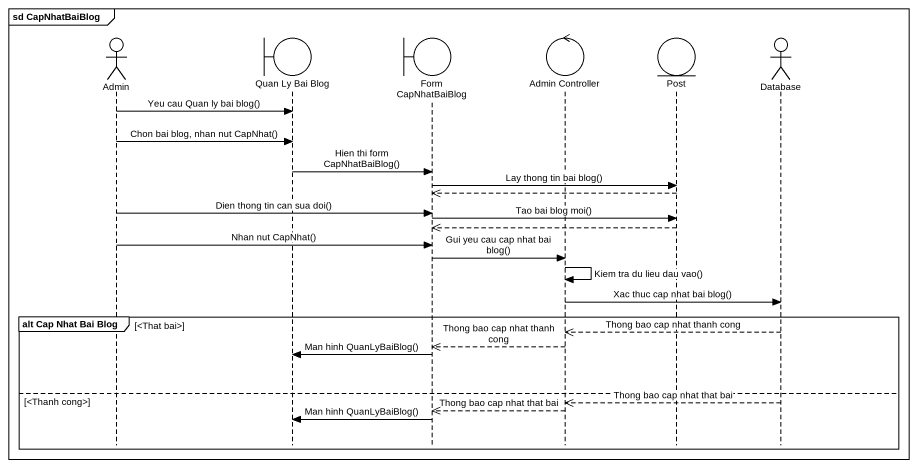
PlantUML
@startuml
mainframe sd CapNhatBaiBlog
hide footbox
actor Admin
boundary "Quan Ly Bai Blog" as Quan_Ly_Bai_Blog
boundary "Form CapNhatBaiBlog" as Form_CapNhatBaiBlog
control "Admin Controller" as Admin_Controller
entity Post
actor "Database" as Database_

Admin -> Quan_Ly_Bai_Blog : Yeu cau Quan ly bai blog()
Admin -> Quan_Ly_Bai_Blog : Chon bai blog, nhan nut CapNhat()
Quan_Ly_Bai_Blog -> Form_CapNhatBaiBlog : Hien thi form CapNhatBaiBlog()
Form_CapNhatBaiBlog -> Post : Lay thong tin bai blog()
Post -->> Form_CapNhatBaiBlog
Admin -> Form_CapNhatBaiBlog : Dien thong tin can sua doi()
Form_CapNhatBaiBlog -> Post : Tao bai blog moi()
Post -->> Form_CapNhatBaiBlog
Admin -> Form_CapNhatBaiBlog : Nhan nut CapNhat()
Form_CapNhatBaiBlog -> Admin_Controller : Gui yeu cau cap nhat bai blog()
Admin_Controller -> Admin_Controller : Kiem tra du lieu dau vao()
Admin_Controller -> Database_ : Xac thuc cap nhat bai blog()
group alt Cap Nhat Bai Blog [<That bai>]
  Database_ -->> Admin_Controller : Thong bao cap nhat thanh cong
  Admin_Controller -->> Form_CapNhatBaiBlog : Thong bao cap nhat thanh cong
  Form_CapNhatBaiBlog -> Quan_Ly_Bai_Blog : Man hinh QuanLyBaiBlog()
else <Thanh cong>
  Database_ -->> Admin_Controller : Thong bao cap nhat that bai
  Admin_Controller -->> Form_CapNhatBaiBlog : Thong bao cap nhat that bai
  Form_CapNhatBaiBlog -> Quan_Ly_Bai_Blog : Man hinh QuanLyBaiBlog()
end
@enduml
